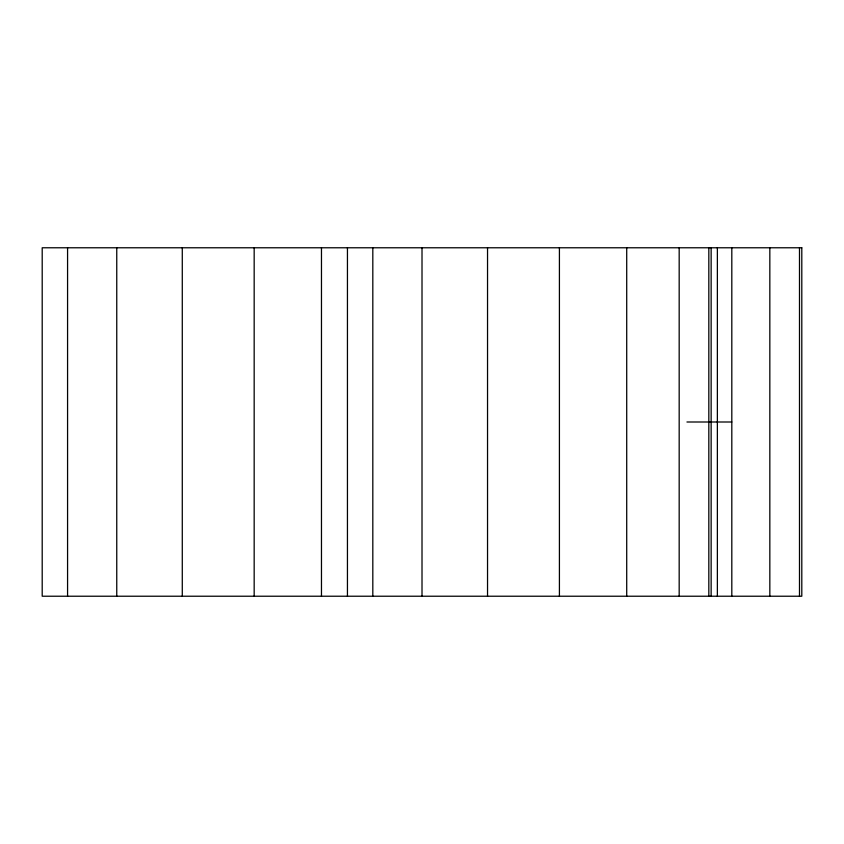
<?xml version="1.0" encoding="UTF-8"?>
<svg xmlns="http://www.w3.org/2000/svg" width="844" height="844" viewBox="0 0 844 844"><rect width="100%" height="100%" fill="white"/><g stroke="black" fill="none" stroke-linecap="round" stroke-linejoin="round"><path stroke-width="1.27" d="M686.942 422L731.811 422M799.49 247.777L799.49 596.223M769.833 247.777L769.833 596.223M731.811 247.777L731.811 596.223M717.368 247.777L717.368 596.223M711.144 247.777L711.144 596.223M708.823 247.777L708.823 596.223M679.177 247.777L679.177 596.223M626.712 247.777L626.712 596.223M559.414 247.777L559.414 596.223M487.537 247.777L487.537 596.223M422.011 247.777L422.011 596.223M372.816 247.777L372.816 596.223M347.443 247.777L347.443 596.223M321.469 247.777L321.469 596.223M254.171 247.777L254.171 596.223M182.283 247.777L182.283 596.223M116.757 247.777L116.757 596.223M67.573 247.777L67.573 596.223M801.8 247.777L42.2 247.777L42.2 596.223L801.8 596.223L801.8 247.777"/></g></svg>
